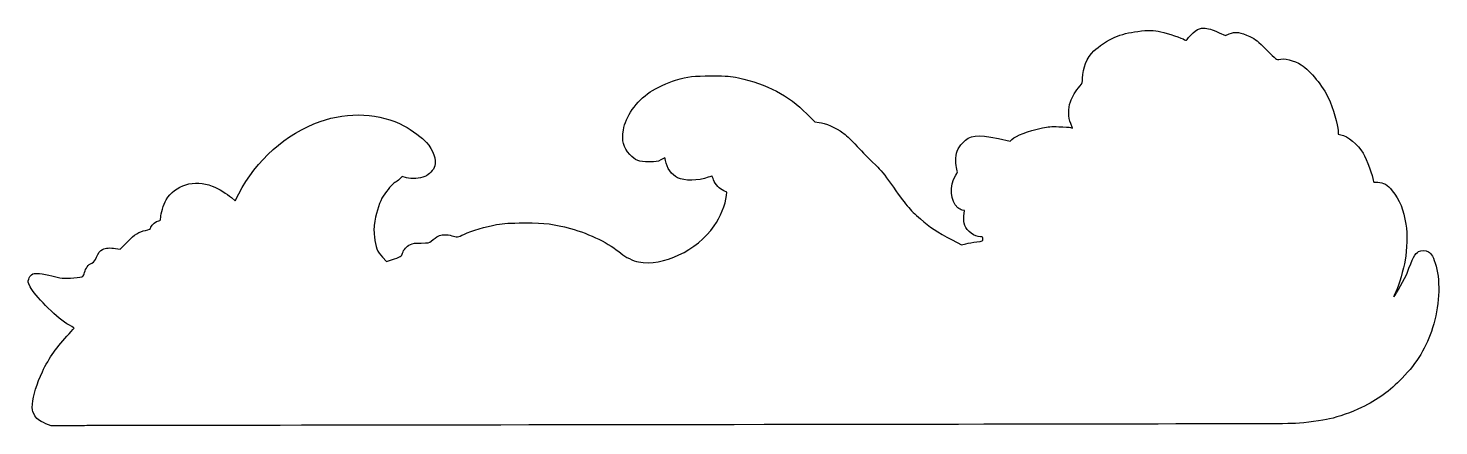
# Model space of a CAD drawing. Header units: millimetres. Extents: x 12 to 160, y -185 to -143.
import ezdxf

# ---------------------------------------------------------------- set-up
doc = ezdxf.new("R2010")
doc.units = ezdxf.units.MM
doc.layers.get('0').update_dxf_attribs({"linetype": 'CONTINUOUS'})

msp = doc.modelspace()

# ---------------------------------------------------------------- linework, layer by layer
for p, q in [((136.75, -143.89), (137.4, -144.19)), ((137.4, -144.19), (137.8, -144.02)), ((93.43, -152.43), (94.26, -153.27)), ((94.26, -153.27), (94.74, -153.32)), ((121.14, -153.86), (121.35, -153.91)), ((121.35, -153.91), (121.15, -153.43)), ((113.57, -155.03), (114.8, -155.28)), ((114.8, -155.28), (114.97, -155.12)), ((149.25, -154.18), (149.25, -154.56)), ((149.25, -154.56), (149.53, -154.61)), ((50.92, -159.02), (50.65, -159.28)), ((51.37, -159.14), (50.92, -159.02)), ((32.98, -161.22), (33.37, -161.58)), ((33.37, -161.58), (33.76, -160.82)), ((85.04, -160.64), (84.7, -160.5)), ((85, -161.02), (85.04, -160.64)), ((109.98, -162.58), (109.76, -162.54)), ((109.93, -163.17), (109.98, -162.58)), ((21.29, -166.63), (22.05, -165.87)), ((108.71, -165.68), (109.67, -166.18)), ((20.81, -166.56), (21.29, -166.63)), ((109.67, -166.18), (110.14, -166.08)), ((48.85, -167.49), (49.27, -167.94)), ((49.27, -167.94), (49.79, -167.77)), ((14.06, -185.21), (13.49, -184.99)), ((17.53, -185.2), (14.06, -185.21))]:
    msp.add_line(p, q)
for points in [[(128.21, -143.75), (129.34, -143.61), (129.85, -143.62), (130.63, -143.79)], [(133.53, -144.41), (133.65, -144.22), (133.97, -143.92), (134.23, -143.74)], [(134.23, -143.74), (134.64, -143.46), (134.76, -143.42), (135.1, -143.42)], [(135.1, -143.42), (135.62, -143.42), (135.96, -143.52), (136.75, -143.89)], [(123.58, -145.81), (124.04, -145.35), (125.1, -144.66), (125.79, -144.36)], [(125.79, -144.36), (126.49, -144.07), (127.27, -143.87), (128.21, -143.75)], [(130.63, -143.79), (131.37, -143.95), (132.86, -144.46), (133.12, -144.63)], [(133.12, -144.63), (133.29, -144.75), (133.3, -144.74), (133.53, -144.41)], [(137.8, -144.02), (138.43, -143.75), (139.04, -143.83), (139.96, -144.29)], [(139.96, -144.29), (140.64, -144.62), (140.77, -144.73), (141.75, -145.72)], [(122.41, -148.66), (122.41, -147.63), (122.86, -146.52), (123.58, -145.81)], [(141.75, -145.72), (142.72, -146.69), (142.83, -146.78), (143, -146.71)], [(143, -146.71), (143.49, -146.53), (144.64, -146.8), (145.37, -147.28)], [(145.37, -147.28), (146.36, -147.93), (147.66, -149.51), (148.23, -150.76)], [(76.97, -150.12), (77.6, -149.69), (78.84, -149.11), (79.63, -148.89)], [(79.63, -148.89), (81.02, -148.48), (81.47, -148.43), (83.44, -148.43)], [(83.44, -148.43), (85.16, -148.44), (85.36, -148.45), (86.25, -148.64)], [(86.25, -148.64), (89.26, -149.28), (91.49, -150.46), (93.43, -152.43)], [(121.12, -151.16), (121.3, -150.63), (121.7, -149.97), (122.11, -149.51)], [(122.11, -149.51), (122.4, -149.18), (122.41, -149.14), (122.41, -148.66)], [(74.16, -154.13), (74.39, -152.7), (75.49, -151.12), (76.97, -150.12)], [(148.23, -150.76), (148.67, -151.73), (149.25, -153.67), (149.25, -154.18)], [(42.29, -153.23), (45.31, -152.17), (48.62, -152.34), (51.11, -153.68)], [(121.15, -153.43), (120.89, -152.81), (120.88, -151.83), (121.12, -151.16)], [(33.76, -160.82), (35.54, -157.32), (38.74, -154.48), (42.29, -153.23)], [(51.11, -153.68), (51.92, -154.12), (53.09, -154.98), (53.48, -155.43)], [(94.74, -153.32), (95.32, -153.38), (96.49, -153.89), (97.21, -154.4)], [(114.97, -155.12), (115.44, -154.69), (116.61, -154.24), (118.19, -153.89)], [(118.19, -153.89), (118.79, -153.76), (119.07, -153.74), (119.92, -153.77)], [(119.92, -153.77), (120.48, -153.79), (121.03, -153.83), (121.14, -153.86)], [(53.48, -155.43), (54.15, -156.18), (54.54, -157.29), (54.35, -157.9)], [(74.84, -156.69), (74.15, -155.92), (73.99, -155.28), (74.16, -154.13)], [(97.21, -154.4), (97.47, -154.58), (98.03, -155.1), (98.46, -155.57)], [(98.46, -155.57), (99.22, -156.39), (99.4, -156.57), (100.71, -157.86)], [(109.07, -157.35), (109.07, -156.57), (109.28, -156.04), (109.81, -155.47)], [(109.81, -155.47), (110.58, -154.63), (111.23, -154.56), (113.57, -155.03)], [(149.53, -154.61), (150.25, -154.73), (151.35, -155.65), (151.87, -156.55)], [(76.85, -157.47), (75.8, -157.47), (75.4, -157.32), (74.84, -156.69)], [(78.5, -157.06), (78.49, -157.06), (78.3, -157.15), (78.08, -157.27)], [(78.58, -157.33), (78.55, -157.18), (78.52, -157.06), (78.5, -157.06)], [(151.87, -156.55), (152.22, -157.17), (152.94, -159.09), (152.94, -159.41)], [(54.35, -157.9), (54.23, -158.31), (53.75, -158.82), (53.29, -159.01)], [(78.08, -157.27), (77.71, -157.46), (77.61, -157.47), (76.85, -157.47)], [(79.85, -159.15), (79.23, -158.83), (78.72, -158.11), (78.58, -157.33)], [(100.71, -157.86), (101.14, -158.27), (101.66, -158.91), (102.22, -159.71)], [(109.18, -158.23), (109.12, -158.06), (109.08, -157.67), (109.07, -157.35)], [(109.07, -158.88), (109.28, -158.54), (109.29, -158.51), (109.18, -158.23)], [(26.13, -161.46), (27, -159.91), (29.12, -159.27), (30.96, -160.02)], [(30.96, -160.02), (31.67, -160.3), (32.54, -160.83), (32.98, -161.22)], [(50.16, -159.65), (49.89, -159.78), (49.35, -160.4), (48.93, -161.06)], [(50.65, -159.28), (50.51, -159.42), (50.29, -159.58), (50.16, -159.65)], [(53.29, -159.01), (52.77, -159.24), (51.94, -159.29), (51.37, -159.14)], [(83.07, -159.09), (82.05, -159.47), (80.54, -159.49), (79.85, -159.15)], [(83.48, -158.96), (83.47, -158.96), (83.29, -159.01), (83.07, -159.09)], [(83.63, -159.35), (83.55, -159.15), (83.49, -158.97), (83.48, -158.96)], [(84.7, -160.5), (84.27, -160.33), (83.81, -159.84), (83.63, -159.35)], [(102.22, -159.71), (103.91, -162.11), (104.17, -162.42), (105.36, -163.47)], [(109.3, -162.29), (108.5, -161.62), (108.39, -159.99), (109.07, -158.88)], [(152.94, -159.41), (152.94, -159.62), (152.95, -159.62), (153.41, -159.62)], [(153.41, -159.62), (154.01, -159.62), (154.43, -159.87), (154.94, -160.5)], [(25.55, -163.33), (25.55, -162.9), (25.83, -161.98), (26.13, -161.46)], [(48.93, -161.06), (48.56, -161.63), (48.23, -162.61), (48.05, -163.69)], [(83.7, -164.2), (84.36, -163.27), (84.88, -161.98), (85, -161.02)], [(154.94, -160.5), (155.71, -161.48), (156.14, -162.53), (156.37, -164.03)], [(109.76, -162.54), (109.64, -162.52), (109.44, -162.4), (109.3, -162.29)], [(23.96, -164.67), (24.38, -164.58), (24.45, -164.54), (24.53, -164.33)], [(24.53, -164.33), (24.65, -164.06), (25.04, -163.73), (25.35, -163.65)], [(25.35, -163.65), (25.52, -163.61), (25.55, -163.56), (25.55, -163.33)], [(48.05, -163.69), (47.93, -164.39), (47.93, -164.59), (48.01, -165.34)], [(57.4, -165.09), (58.23, -164.7), (59.71, -164.25), (60.83, -164.06)], [(60.83, -164.06), (61.71, -163.91), (62.1, -163.89), (63.81, -163.89)], [(63.81, -163.89), (65.99, -163.88), (66.8, -163.99), (68.62, -164.48)], [(68.62, -164.48), (70.64, -165.04), (72.72, -166.06), (73.9, -167.08)], [(75.75, -167.99), (78.35, -168.47), (81.83, -166.82), (83.7, -164.2)], [(105.36, -163.47), (106.33, -164.32), (107.13, -164.85), (108.71, -165.68)], [(110.02, -164.15), (109.91, -163.83), (109.89, -163.65), (109.93, -163.17)], [(111.66, -165.35), (111.04, -165.35), (110.24, -164.76), (110.02, -164.15)], [(156.37, -164.03), (156.53, -165.01), (156.49, -166.69), (156.29, -167.8)], [(22.05, -165.87), (22.86, -165.05), (23.21, -164.83), (23.96, -164.67)], [(48.01, -165.34), (48.13, -166.45), (48.31, -166.92), (48.85, -167.49)], [(52.93, -166), (53.65, -165.99), (53.76, -165.97), (53.95, -165.82)], [(53.95, -165.82), (54.66, -165.25), (54.83, -165.17), (55.3, -165.14)], [(55.3, -165.14), (55.61, -165.12), (55.9, -165.15), (56.13, -165.23)], [(56.13, -165.23), (56.63, -165.4), (56.79, -165.39), (57.4, -165.09)], [(110.14, -166.08), (110.4, -166.02), (110.91, -165.93), (111.28, -165.88)], [(111.28, -165.88), (111.93, -165.79), (111.93, -165.79), (111.93, -165.57)], [(111.93, -165.57), (111.93, -165.37), (111.91, -165.35), (111.66, -165.35)], [(18.81, -167.5), (19, -167.03), (19.16, -166.82), (19.45, -166.67)], [(19.45, -166.67), (19.74, -166.53), (20.27, -166.48), (20.81, -166.56)], [(49.79, -167.77), (50.76, -167.46), (50.87, -167.39), (50.96, -167.08)], [(50.96, -167.08), (51.06, -166.69), (51.37, -166.34), (51.78, -166.15)], [(51.78, -166.15), (52.06, -166.03), (52.28, -166), (52.93, -166)], [(73.9, -167.08), (74.34, -167.46), (75.22, -167.89), (75.75, -167.99)], [(156.49, -169.16), (157.06, -167.63), (157.36, -167.08), (157.7, -166.89)], [(157.7, -166.89), (157.96, -166.75), (158.44, -166.76), (158.74, -166.92)], [(158.74, -166.92), (159.07, -167.1), (159.28, -167.5), (159.54, -168.45)], [(17.55, -169.1), (17.67, -168.63), (17.93, -168.29), (18.3, -168.1)], [(18.3, -168.1), (18.58, -167.96), (18.66, -167.87), (18.81, -167.5)], [(156.29, -167.8), (156.12, -168.76), (155.64, -170.41), (155.32, -171.12)], [(159.54, -168.45), (160.02, -170.17), (159.88, -172.74), (159.18, -174.91)], [(11.84, -170.59), (11.6, -170.11), (11.59, -170.07), (11.69, -169.79)], [(11.69, -169.79), (11.74, -169.62), (11.87, -169.42), (11.98, -169.33)], [(11.98, -169.33), (12.15, -169.2), (12.24, -169.18), (12.81, -169.22)], [(12.81, -169.22), (13.17, -169.25), (13.74, -169.35), (14.1, -169.45)], [(14.1, -169.45), (14.45, -169.55), (14.95, -169.65), (15.19, -169.68)], [(15.19, -169.68), (15.74, -169.74), (17.23, -169.62), (17.37, -169.5)], [(17.37, -169.5), (17.43, -169.46), (17.51, -169.27), (17.55, -169.1)], [(155.11, -171.65), (155.33, -171.42), (156.29, -169.67), (156.49, -169.16)], [(15.69, -174.48), (14.41, -173.64), (12.31, -171.51), (11.84, -170.59)], [(155.32, -171.12), (155.17, -171.45), (155.07, -171.69), (155.11, -171.65)], [(16.45, -174.92), (16.41, -174.92), (16.07, -174.72), (15.69, -174.48)], [(13.12, -179.54), (13.83, -178.05), (14.64, -176.89), (15.93, -175.55)], [(15.93, -175.55), (16.26, -175.2), (16.49, -174.92), (16.45, -174.92)], [(159.18, -174.91), (158.54, -176.93), (157.53, -178.59), (155.99, -180.19)], [(12.08, -182.93), (12.14, -182.07), (12.55, -180.74), (13.12, -179.54)], [(155.99, -180.19), (154.68, -181.55), (153.39, -182.49), (151.72, -183.29)], [(12.24, -184), (12.05, -183.62), (12.04, -183.54), (12.08, -182.93)], [(151.72, -183.29), (150.63, -183.81), (149.32, -184.27), (148.33, -184.49)], [(13.49, -184.99), (12.72, -184.67), (12.48, -184.49), (12.24, -184)], [(82.65, -185.1), (48.74, -185.15), (19.43, -185.19), (17.53, -185.2)], [(144.76, -184.98), (144.51, -185), (116.56, -185.06), (82.65, -185.1)], [(148.33, -184.49), (147.67, -184.63), (145.77, -184.89), (144.76, -184.98)]]:
    msp.add_open_spline(points, degree=3)

doc.saveas('drawing.dxf')
